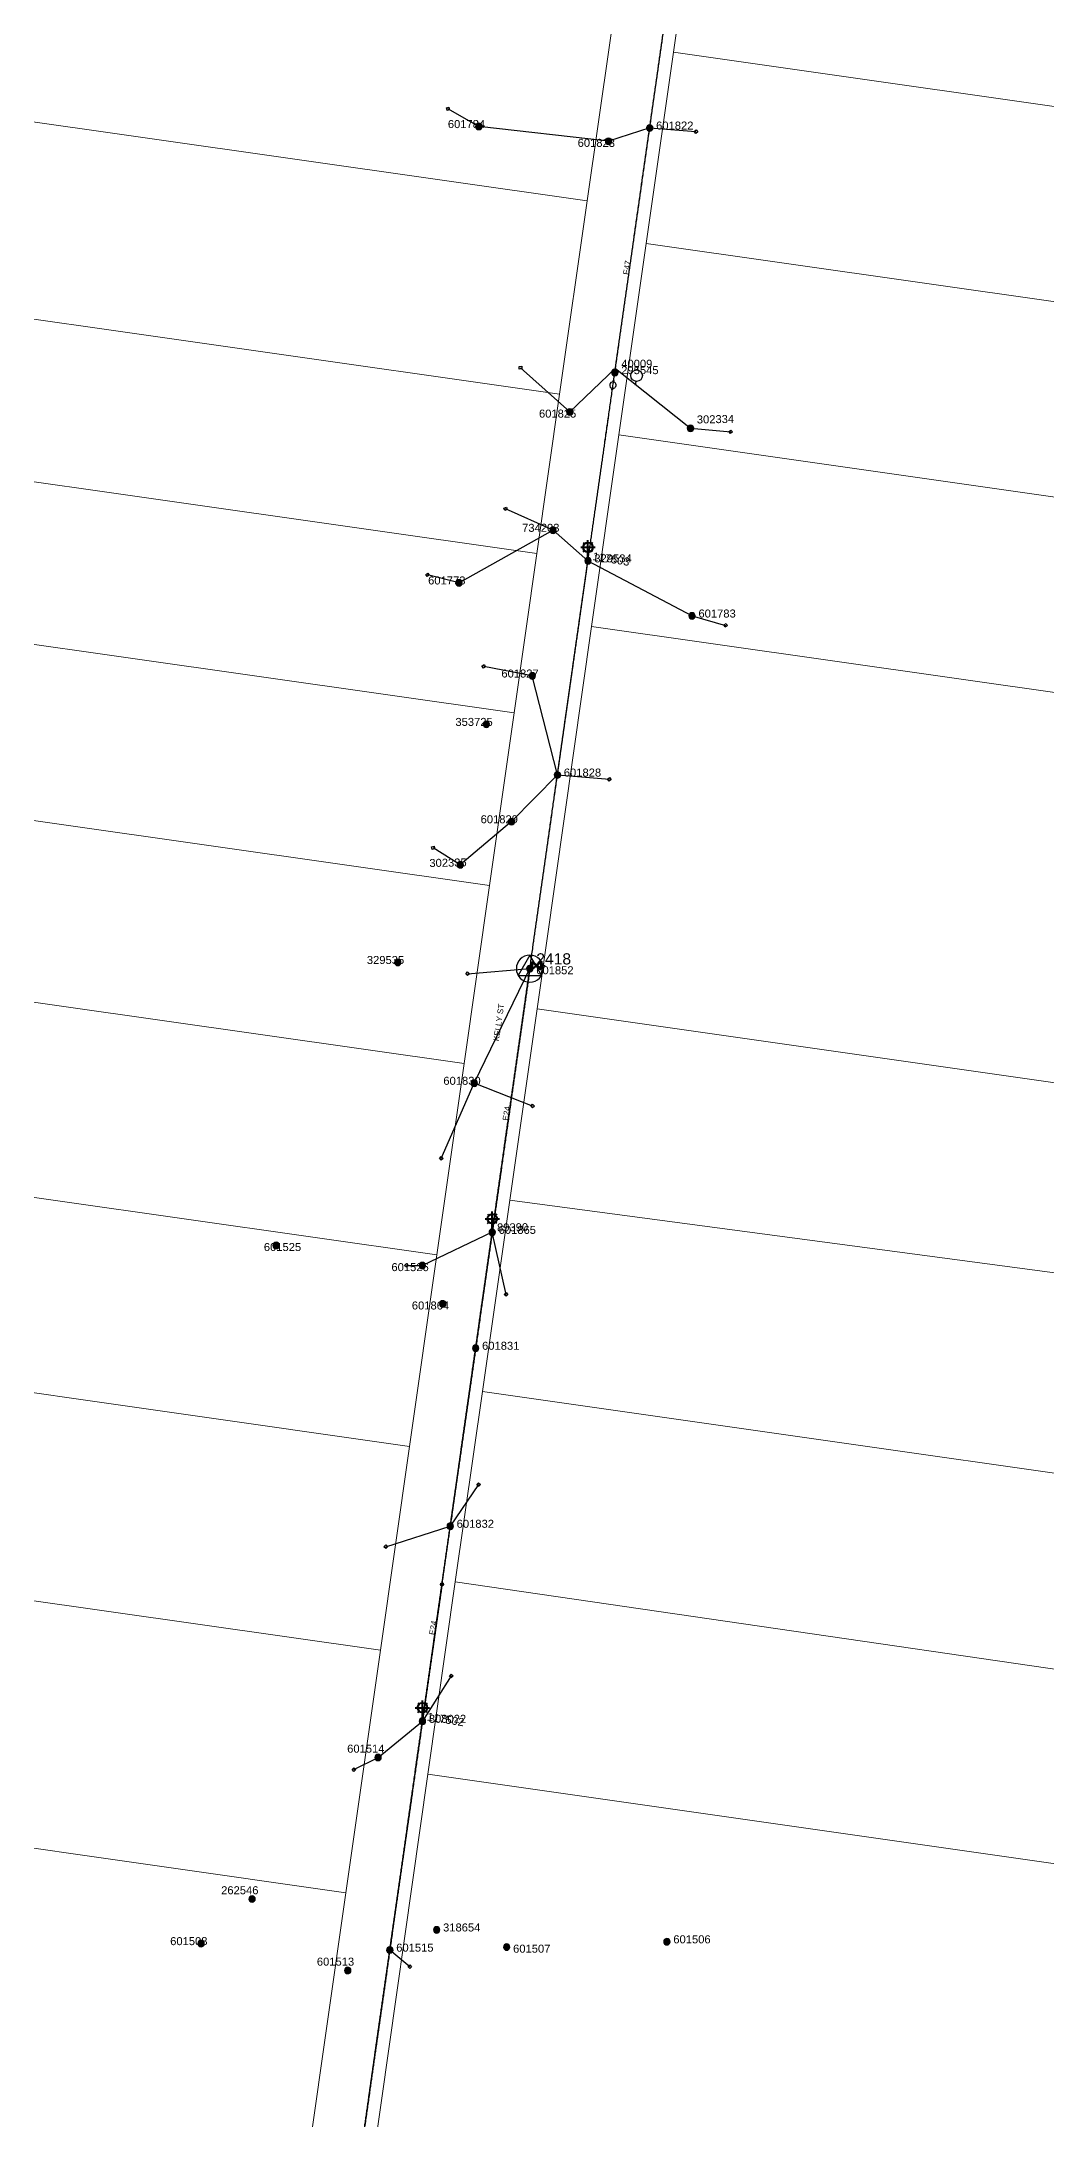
# Model space of a CAD drawing. Header units: metres. Extents: x 368 to 298975, y 411 to 6243625.
# Drawn here: x 295905 to 296219, y 6241625 to 6242274 of the extents above; entities that cross this region are included whole.
import ezdxf
from ezdxf.enums import TextEntityAlignment as Align

# ---------------------------------------------------------------- set-up
doc = ezdxf.new("R2010")
doc.units = ezdxf.units.M
doc.linetypes.add('Cable Exist OH', pattern=[1, 1, 0])
doc.layers.get('0').update_dxf_attribs({"color": 6})
doc.layers.add('Cadastre Land Parcels_SP_EXT', color=250, linetype='Continuous', lineweight=5)
doc.layers.add('Cadastre Roads_SP_EXT', color=250, linetype='Continuous', lineweight=5)
for name, color, linetype in [('Equip_LV_EXT', 7, 'Continuous'), ('Equip_SP_HV_EXT', 7, 'Continuous'), ('Equip_SP_LV_EXT', 7, 'Continuous'), ('Equip_SP_SL_EXT', 7, 'Continuous'), ('Mains_HV_EXT', 7, 'Continuous'), ('Mains_LV_EXT', 7, 'Continuous'), ('Mains_SL_EXT', 7, 'Continuous'), ('Services_SP_EXT', 7, 'Continuous'), ('Sub_SP_TR_HV_LV_EXT', 7, 'Continuous'), ('SupportsOH_SP_TR_HV_LV_SL_EXT', 7, 'Continuous')]:
    doc.layers.add(name, color=color, linetype=linetype)
doc.styles.add('iecARIAL', font='arial.ttf', dxfattribs={"height": 2})
doc.styles.add('POLE_LABEL', font='arial.ttf')
doc.styles.get("Standard").update_dxf_attribs({"font": 'arial.ttf'})

# ---------------------------------------------------------------- blocks, each defined once
blk = doc.blocks.new('SUB_POLE_EXT')
blk.add_wipeout([(0, 4.22), (0.42, 4.2), (0.83, 4.14), (1.21, 4.05), (1.62, 3.9), (1.99, 3.72), (2.35, 3.51), (2.68, 3.26), (2.99, 2.99), (3.28, 2.66), (3.52, 2.34), (3.76, 1.92), (3.9, 1.62), (4.04, 1.23), (4.18, 0.63), (4.22, 0), (4.18, -0.61), (4.06, -1.15), (3.9, -1.62), (3.58, -2.24), (3.22, -2.73), (2.97, -3.01), (2.68, -3.26), (2.36, -3.5), (2, -3.72), (1.64, -3.89), (1.25, -4.03), (0.82, -4.14), (0.42, -4.2), (0, -4.22), (-0.41, -4.2), (-0.8, -4.15), (-1.21, -4.05), (-1.62, -3.9), (-1.99, -3.73), (-2.35, -3.51), (-2.68, -3.26), (-2.96, -3.02), (-3.23, -2.72), (-3.51, -2.35), (-3.71, -2.01), (-3.91, -1.6), (-4.05, -1.21), (-4.16, -0.76), (-4.22, -0.14), (-4.21, 0.39), (-4.14, 0.83), (-4.03, 1.27), (-3.9, 1.63), (-3.71, 2.02), (-3.5, 2.37), (-3.28, 2.67), (-2.99, 2.99), (-2.68, 3.27), (-2.33, 3.52), (-1.98, 3.73), (-1.63, 3.9), (-1.2, 4.05), (-0.78, 4.15), (-0.4, 4.21)])
blk.add_line((2.16, 0.48), (2.16, 0.48, 0))
blk.add_lwpolyline([(-4.22, 0, 1), (4.22, 0, 1)], format="xyb", close=True)
blk.add_lwpolyline([(2.14, 0.52), (0, 4.22), (-3.66, -2.11), (3.66, -2.11)], close=True)
for tag, height, flags, p in [('STREET_CODE', 0.2, 9, (1.5, 0)), ('ASSET_NUM', 3.5, 8, (2, 2)), ('CONSTRUCTED_VOLTAGE', 0.2, 9, (1.5, -0.2)), ('OPERATING_VOLTAGE', 0.2, 9, (1.5, -0.6)), ('OPERATED_BY', 0.2, 9, (1.5, -0.8)), ('ORIENTATION', 0.2, 9, (1.5, -1.2)), ('OWNED_BY', 0.2, 9, (1.5, -1.4)), ('SECONDARY_VOLTAGE', 0.2, 9, (1.5, -1.6)), ('STATE', 0.2, 9, (1.5, -1.8)), ('SUBSTATION_TYPE', 0.2, 9, (1.5, -2)), ('STREETNAME', 0.2, 9, (1.5, -2.8)), ('SUBURB', 0.2, 9, (1.5, -3)), ('Z', 0.2, 1, (1.5, -3.4)), ('NO_PHASES', 0.2, 9, (1.5, -0.4)), ('MAINTAINED_BY', 0.2, 9, (1.5, -1)), ('USAGE', 0.2, 9, (1.5, -2.2)), ('LEGEND', 0.2, 9, (1.5, -2.4)), ('LOCATION', 0.2, 9, (1.5, -2.6)), ('NOTES', 0.2, 9, (1.5, -3.2))]:
    blk.add_attdef(tag, text='', height=height, dxfattribs=dict(flags=flags)).set_placement(p, align=Align.MIDDLE_LEFT)
blk = doc.blocks.new('LV_OH_LINKS_OPEN_EXT')
for p, q in [((-0.17, 4.97), (-0.17, 5.46)), ((-0.17, 3), (-0.17, 2.5)), ((0.17, 4.97), (0.17, 5.46)), ((0.17, 3), (0.17, 2.5))]:
    blk.add_line(p, q)
blk.add_lwpolyline([(0, 2.99, 1), (0, 4.98, 1)], format="xyb", close=True)
at = {"flags": 9}
for tag, p in [('ACTUAL_STATUS', (0, 0)), ('CONSTRUCTED_VOLTAGE', (0, -0.2)), ('OPERATING_VOLTAGE', (0, -0.6)), ('ORIENTATION', (0, -0.8)), ('OWNED_BY', (0, -1)), ('STATE', (0, -1.2)), ('SWITCH_TYPE', (0, -1.4)), ('NO_PHASES', (0, -0.4)), ('USAGE', (0, -1.6)), ('LEGEND', (0, -1.8)), ('NOTES', (0, -2))]:
    blk.add_attdef(tag, text='', height=0.2, dxfattribs=at).set_placement(p, align=Align.MIDDLE_LEFT)
at = {"flags": 1}
blk.add_attdef('Z', (0, 0), '', height=0.2, dxfattribs=at)
blk = doc.blocks.new('LV_OH_LINKS_DISTFUSE_EXT')
for p, q in [((0, 0), (0.96, 0)), ((3.84, 0), (4.8, 0))]:
    blk.add_line(p, q)
blk.add_lwpolyline([(3.84, -1.2), (3.84, 1.2), (0.96, -1.2), (0.96, 1.2)], close=True)
at = {"flags": 9}
for tag, p in [('ACTUAL_STATUS', (0, 0)), ('CONSTRUCTED_VOLTAGE', (0, -0.2)), ('OPERATING_VOLTAGE', (0, -0.6)), ('ORIENTATION', (0, -0.8)), ('OWNED_BY', (0, -1)), ('STATE', (0, -1.2)), ('SWITCH_TYPE', (0, -1.4)), ('NO_PHASES', (0, -0.4)), ('USAGE', (0, -1.6)), ('NOTES', (0, -1.8))]:
    blk.add_attdef(tag, text='', height=0.2, dxfattribs=at).set_placement(p, align=Align.MIDDLE_LEFT)
at = {"flags": 1}
blk.add_attdef('Z', (0, 0), '', height=0.2, dxfattribs=at)
blk = doc.blocks.new('SL_LANTERN_EXT')
at = {"lineweight": 40}
for p, q in [((-2.25, 4.22), (2.25, 4.22)), ((-1.46, 5.68), (-1.06, 5.28)), ((-1.46, 2.76), (-1.06, 3.16)), ((0, 1.97), (0, 6.47)), ((0, 0), (0, 2.72)), ((1.46, 5.68), (1.06, 5.28)), ((1.46, 2.76), (1.06, 3.16))]:
    blk.add_line(p, q, dxfattribs=at)
blk.add_circle((0, 4.22), 1.5, dxfattribs=at)
at = {"style": 'iecARIAL', "flags": 8}
blk.add_attdef('ASSET_NUM', (1.5, 1.5), '', height=2.5, dxfattribs=at)
for tag, p, height, flags in [('OPERATING_VOLTAGE', (0.98, -1.65), 0.2, 9), ('ORIENTATION', (0.98, -1.85), 0.2, 9), ('OWNED_BY', (0.98, -2.05), 0.2, 9), ('STATE', (0.98, -2.25), 0.2, 9), ('CONSTRUCTED_VOLTAGE', (0.98, -0.65), 0.2, 9), ('CONTROL_TYPE', (0.98, -0.85), 0.2, 9), ('LANTERN_PURPOSE', (0.98, -1.05), 0.2, 9), ('LANTERN_TYPE', (0.98, -1.25), 0.2, 9), ('NO_PHASES', (0.98, -1.45), 0.2, 9), ('USAGE', (0.98, -2.45), 0.2, 9), ('CEXIST', (0.98, -2.65), 0.2, 9), ('CNEW', (0.98, -2.85), 0.2, 9), ('CNUMBER', (0.98, -3.05), 0.2, 9), ('CREMOVE', (0.98, -3.25), 0.2, 9), ('CREPLACE', (0.98, -3.45), 0.2, 9), ('LKINGHEIGHT', (0.98, -3.65), 0.2, 9), ('LBRACKET', (0.98, -3.85), 0.2, 9), ('LBRACKETVOCAB', (0.98, -4.05), 0.2, 9), ('LCATEGORY', (0.98, -4.25), 0.2, 9), ('LCHARGE1', (0.98, -4.45), 0.2, 9), ('LCHARGE1PERCENT', (0.98, -4.65), 0.2, 9), ('LCHARGE2', (0.98, -4.85), 0.2, 9), ('LCHARGE2PERCENT', (0.98, -5.05), 0.2, 9), ('LCHARGE3', (0.98, -5.25), 0.2, 9), ('LCHARGE3PERCENT', (0.98, -5.45), 0.2, 9), ('LEXIST', (0.98, -5.65), 0.2, 9), ('LLAMP', (0.98, -5.85), 0.2, 9), ('LLAMPVOCAB', (0.98, -6.05), 0.2, 9), ('LMAST', (0.98, -6.25), 0.2, 9), ('LMASTVOCAB', (0.98, -6.45), 0.2, 9), ('LNEW', (0.98, -6.65), 0.2, 9), ('LNUMBER', (2.18, -3.25), 2.5, 8), ('STREETNAME', (0.98, -9.25), 0.2, 9), ('SUBURB', (0.98, -9.45), 0.2, 1), ('LANTNUMBER', (0.98, -6.85), 0.2, 9), ('LOUTREACH', (0.98, -7.25), 0.2, 9), ('LOUTREACHVOCAB', (0.98, -7.45), 0.2, 9), ('LRATECODE', (0.98, -7.65), 0.2, 9), ('LREMOVE', (0.98, -7.85), 0.2, 9), ('LREPLACE', (0.98, -8.05), 0.2, 9), ('LTYPE', (0.98, -8.25), 0.2, 9), ('LTYPEVOCAB', (0.98, -8.45), 0.2, 9), ('LEGEND', (0.98, -8.65), 0.2, 9), ('LOCATION', (0.98, -8.85), 0.2, 9), ('NOTES', (0.98, -9.05), 0.2, 9)]:
    blk.add_attdef(tag, p, '', height=height, dxfattribs=dict(flags=flags))
blk = doc.blocks.new('CCP_EXT')
blk.add_wipeout([(0, 0.57), (0.57, 0), (0, -0.57), (-0.57, 0)])
blk.add_lwpolyline([(-0.57, 0), (0, 0.57), (0.57, 0), (0, -0.57), (-0.57, 0)])
at = {"flags": 1}
blk.add_attdef('Z', (0, 0), '', height=0.2, dxfattribs=at)
at = {"flags": 9}
for tag, p in [('CCP_TYPE', (0, 0)), ('CONSTRUCTED_VOLTAGE', (0, -0.2)), ('OPERATING_VOLTAGE', (0, -0.6)), ('ORIENTATION', (0, -0.8)), ('OWNED_BY', (0, -1)), ('STATE', (0, -1.8)), ('NO_PHASES', (0, -0.4)), ('USAGE', (0, -1.2)), ('LEGEND', (0, -1.4)), ('LIFE_SUPPORT', (0, -1.6)), ('NOTES', (0, -2))]:
    blk.add_attdef(tag, text='', height=0.2, dxfattribs=at).set_placement(p, align=Align.MIDDLE_LEFT)
blk = doc.blocks.new('POLE_EXT')
blk.add_hatch(color=256).paths.add_polyline_path([(-1, 0, 1), (1, 0, 1)])
blk.add_lwpolyline([(-1, 0, 1), (1, 0, 1)], format="xyb", close=True)
for tag, height, flags, p in [('pNumber', 2.5, 8, (-17.84, 2.07)), ('OWNED_BY', 0.2, 9, (1.35, -0.4)), ('SPECIAL_USE', 0.2, 9, (1.35, -0.8)), ('STATE', 0.2, 9, (1.35, -1)), ('cLV', 0.2, 9, (1.35, -1.4)), ('hDepth', 0.2, 9, (1.35, -1.6)), ('hDia', 0.2, 9, (1.35, -1.8)), ('cHV', 0.2, 9, (1.35, -2)), ('cLinedev', 0.2, 9, (1.35, -3.4)), ('pExisting', 0.2, 9, (1.35, -3.8)), ('pFooting', 0.2, 9, (1.35, -4.4)), ('pNew', 0.2, 9, (1.35, -4.6)), ('pRelocate', 0.2, 9, (1.35, -5)), ('pRemove', 0.2, 9, (1.35, -5.2)), ('pReplace', 0.2, 9, (1.35, -5.4)), ('pStay', 0.2, 9, (1.35, -5.6)), ('pType', 0.2, 9, (1.35, -5.8)), ('cspan', 0.2, 9, (1.35, -6)), ('STREETNAME', 0.2, 9, (1.35, -6.2)), ('SUBURB', 0.2, 9, (1.35, -6.4)), ('PARENT', 0.2, 9, (1.35, -0.6)), ('USAGE', 0.2, 9, (1.35, -1.2)), ('LBRACKET', 0.2, 9, (1.35, -2.2)), ('LExisting', 0.2, 9, (1.35, -2.4)), ('LANTNUMBER', 0.2, 9, (1.35, -2.6)), ('LOther', 0.2, 9, (1.35, -2.8)), ('LRemove', 0.2, 9, (1.35, -3)), ('LEGEND', 0.2, 9, (1.35, -3.2)), ('LOCATION', 0.2, 9, (1.35, -3.6)), ('PFNUMBER', 0.2, 9, (1.35, -4)), ('NEWPFNUMBER', 0.2, 9, (1.35, -4.2)), ('OPERATED_BY', 0.2, 9, (1.36, -7.01)), ('NOTES', 0.2, 9, (1.35, -6.6)), ('MAINTAINED_BY', 0.2, 9, (1.36, -6.81))]:
    blk.add_attdef(tag, text='', height=height, dxfattribs=dict(flags=flags)).set_placement(p, align=Align.MIDDLE_LEFT)
at = {"style": 'POLE_LABEL'}
for tag, height, flags, p in [('STRUCTURE_PLANT_NUMBER', 0.2, 9, (1.35, 0.03)), ('ASSET_NUM', 2.5, 8, (2, 2)), ('STREET_CODE', 0.2, 9, (1.35, -0.2))]:
    blk.add_attdef(tag, text='', height=height, dxfattribs=dict(at, flags=flags)).set_placement(p, align=Align.MIDDLE_LEFT)
at = {"flags": 1}
blk.add_attdef('Z', (1.35, -7.33), '', height=0.2, dxfattribs=at)
blk = doc.blocks.new('HV_ABS_OPEN_EXT')
for p, q in [((-3, 6.87), (-1.8, 6.87)), ((1.8, 6.87), (3, 6.87))]:
    blk.add_line(p, q)
blk.add_circle((0, 6.87), 1.8)
for tag, height, flags, p in [('STREET_CODE', 0.2, 9, (1.5, 0)), ('ASSET_NUM', 2.5, 8, (2, 2)), ('ACTUAL_STATUS', 0.2, 9, (1.5, -0.2)), ('CONSTRUCTED_VOLTAGE', 0.2, 9, (1.5, -0.4)), ('OPERATING_VOLTAGE', 0.2, 9, (1.5, -0.8)), ('ORIENTATION', 0.2, 9, (1.5, -1)), ('OWNED_BY', 0.2, 9, (1.5, -1.2)), ('STATE', 0.2, 9, (1.5, -1.4)), ('SWITCH_TYPE', 0.2, 9, (1.5, -1.6)), ('STREETNAME', 0.2, 9, (1.5, -2.4)), ('SUBURB', 0.2, 9, (1.5, -2.6)), ('OPERATED_BY', 0.2, 9, (1.5, -3.2)), ('Z', 0.2, 1, (1.5, -3.6)), ('NO_PHASES', 0.2, 9, (1.5, -0.6)), ('USAGE', 0.2, 9, (1.5, -1.8)), ('LEGEND', 0.2, 9, (1.5, -2)), ('LOCATION', 0.2, 9, (1.5, -2.2)), ('NOTES', 0.2, 9, (1.5, -2.8)), ('MAINTAINED_BY', 0.2, 9, (1.5, -3)), ('LABEL_ALIGNMENT', 0.2, 9, (1.5, -3.4))]:
    blk.add_attdef(tag, text='', height=height, dxfattribs=dict(flags=flags)).set_placement(p, align=Align.MIDDLE_LEFT)
blk = doc.blocks.new('CONNECTOR_NODE_EXT')
h = blk.add_hatch(color=256)
edge = h.paths.add_edge_path()
edge.add_arc((0, 0), 0.5, 0, 360)
blk.add_circle((0, 0), 0.5)
at = {"flags": 1}
blk.add_attdef('Z', (0, 0), '', height=0.2, dxfattribs=at)
at = {"flags": 9}
for tag, p in [('CONNECTOR_TYPE', (0, 0)), ('CONSTRUCTED_VOLTAGE', (0, -0.2)), ('OPERATING_VOLTAGE', (0, -0.6)), ('ORIENTATION', (0, -0.8)), ('SUBTYPE', (0, -1)), ('NO_PHASES', (0, -0.4)), ('USAGE', (0, -1.2)), ('NOTES', (0, -1.4))]:
    blk.add_attdef(tag, text='', height=0.2, dxfattribs=at).set_placement(p, align=Align.MIDDLE_LEFT)

msp = doc.modelspace()

# ---------------------------------------------------------------- linework, layer by layer
at = {"layer": 'Cadastre Land Parcels_SP_EXT', "linetype": 'Continuous'}
for points in [[(296085.84, 6242298.42), (295939.84, 6242319.25), (295793.97, 6242340.04), (295744.42, 6242347.09), (295682.07, 6242355.96), (295599.03, 6242367.76), (295612.85, 6242228.59), (295697.71, 6242216.53), (295737.95, 6242210.81), (295746.58, 6242271.19), (295753.06, 6242270.26), (296075.27, 6242224.35), (296085.84, 6242298.42)], [(296442.61, 6242283.21), (296110.76, 6242330.47), (296102.24, 6242270.73), (296434.08, 6242223.43), (296442.61, 6242283.21)], [(296075.27, 6242224.35), (295753.06, 6242270.26), (295746.58, 6242271.19), (295737.95, 6242210.81), (295760.1, 6242207.65), (296066.63, 6242163.95), (296075.27, 6242224.35)], [(296434.08, 6242223.43), (296102.24, 6242270.73), (296093.72, 6242210.95), (296395.39, 6242167.95), (296425.65, 6242163.64), (296434.08, 6242223.43)], [(296066.63, 6242163.95), (295760.1, 6242207.65), (295737.95, 6242210.81), (295697.71, 6242216.53), (295612.85, 6242228.59), (295617.96, 6242177.07), (295703.51, 6242164.88), (295765.91, 6242155.99), (296059.55, 6242114.15), (296066.63, 6242163.95)], [(296425.18, 6242160.51), (296425.65, 6242163.64), (296395.39, 6242167.95), (296093.72, 6242210.95), (296085.2, 6242151.18), (296386.85, 6242108.14), (296417.03, 6242103.83), (296425.18, 6242160.51)], [(296059.55, 6242114.15), (295765.91, 6242155.99), (295703.51, 6242164.88), (295617.96, 6242177.07), (295623.07, 6242125.58), (295709.32, 6242113.29), (295771.74, 6242104.39), (296052.49, 6242064.37), (296059.55, 6242114.15)], [(296417.03, 6242103.83), (296386.85, 6242108.14), (296085.2, 6242151.18), (296076.65, 6242091.38), (296378.41, 6242048.35), (296408.6, 6242044.05), (296417.03, 6242103.83)], [(296052.49, 6242064.37), (295771.74, 6242104.39), (295709.32, 6242113.29), (295623.07, 6242125.58), (295627.53, 6242071.41), (295627.71, 6242069.91), (295715.58, 6242057.39), (295778.02, 6242048.49), (296044.8, 6242010.46), (296052.49, 6242064.37)], [(296044.8, 6242010.46), (295778.02, 6242048.49), (295715.58, 6242057.39), (295627.71, 6242069.91), (295634.35, 6242012.17), (295722.05, 6241999.67), (295784.51, 6241990.77), (296036.86, 6241954.8), (296044.8, 6242010.46)], [(296036.86, 6241954.8), (295784.51, 6241990.77), (295722.05, 6241999.67), (295634.35, 6242012.17), (295631.7, 6241951.52), (295729, 6241937.67), (295791.47, 6241928.77), (296028.32, 6241895.03), (296036.86, 6241954.8)], [(296391.58, 6241924.44), (296361.41, 6241928.75), (296059.63, 6241971.87), (296051.11, 6241912.09), (296353.28, 6241871.82), (296383.49, 6241867.79), (296391.58, 6241924.44)], [(296028.32, 6241895.03), (295791.47, 6241928.77), (295729, 6241937.67), (295631.7, 6241951.52), (295630.16, 6241916.03), (295661.65, 6241886.31), (295735.95, 6241875.71), (295798.44, 6241866.8), (296019.78, 6241835.23), (296028.32, 6241895.03)], [(296379.8, 6241842), (296383.49, 6241867.79), (296353.28, 6241871.82), (296051.11, 6241912.09), (296042.58, 6241852.35), (296344.38, 6241809.27), (296374.52, 6241804.97), (296379.8, 6241842)], [(296019.78, 6241835.23), (295798.44, 6241866.8), (295735.95, 6241875.71), (295661.65, 6241886.31), (295664.27, 6241882.54), (295666.23, 6241874.48), (295669.03, 6241859.23), (295669.98, 6241851.54), (295672.74, 6241843.29), (295673.1, 6241835.1), (295673.04, 6241828), (295674.64, 6241819.45), (295745.54, 6241809.35), (295807.94, 6241800.45), (295897.32, 6241787.72), (296010.68, 6241771.56), (296019.78, 6241835.23)], [(296368.58, 6241763.37), (296374.52, 6241804.97), (296344.38, 6241809.27), (296042.58, 6241852.35), (296034.07, 6241792.92), (296325.66, 6241750.46), (296358.17, 6241745.73), (296365.9, 6241744.6), (296368.58, 6241763.37)], [(296010.68, 6241771.56), (295897.32, 6241787.72), (295807.94, 6241800.45), (295745.54, 6241809.35), (295674.64, 6241819.45), (295677.59, 6241805.13), (295685.78, 6241779.98), (295695.99, 6241754.07), (295704.82, 6241737.91), (295756.92, 6241730.48), (295819.36, 6241721.57), (295999.92, 6241695.8), (296010.68, 6241771.56)], [(296358.5, 6241692.64), (296365.9, 6241744.6), (296358.17, 6241745.73), (296325.66, 6241750.46), (296034.07, 6241792.92), (296025.53, 6241732.82), (296292.25, 6241694.75), (296324.98, 6241690.08), (296357.49, 6241685.44), (296358.5, 6241692.64)], [(295999.92, 6241695.8), (295819.36, 6241721.57), (295756.92, 6241730.48), (295704.82, 6241737.91), (295710.52, 6241730.43), (295722.58, 6241722.56), (295735.62, 6241689.9), (295748.83, 6241653.75), (295752.85, 6241626.92), (295751.57, 6241590.38), (295745.83, 6241576.86), (295745.03, 6241569.61), (295776.35, 6241565.14), (295838.79, 6241556.22), (295977.16, 6241536.46), (295999.92, 6241695.8)], [(296355.7, 6241672.7), (296357.49, 6241685.44), (296324.98, 6241690.08), (296292.25, 6241694.75), (296025.53, 6241732.82), (296008.49, 6241613.31), (296174.46, 6241589.62), (296225.4, 6241582.34), (296258.1, 6241577.67), (296258.16, 6241577.66), (296340.46, 6241565.91), (296355.7, 6241672.7)]]:
    msp.add_lwpolyline(points, close=True, dxfattribs=at)
at = {"layer": 'Mains_LV_EXT', "linetype": 'Cable Exist OH'}
for points in [[(296083.92, 6242170.68), (296094.81, 6242247.07)], [(296075.52, 6242111.87), (296083.92, 6242170.68)], [(296065.98, 6242044.97), (296075.52, 6242111.87)], [(296045.62, 6241902.11), (296040.45, 6241865.91)], [(296029.93, 6241792.1), (296032.51, 6241810.3)], [(296023.82, 6241749.37), (296013.63, 6241677.89)], [(296013.63, 6241677.89), (296001.97, 6241596.04)]]:
    msp.add_lwpolyline(points, dxfattribs=at)
at = {"layer": 'Services_SP_EXT'}
for points in [[(296084.11, 6242171.97), (296107.55, 6242153.26)], [(296064.61, 6242121.43), (296035.25, 6242104.98)], [(296075.52, 6242111.87), (296064.61, 6242121.43)], [(296075.52, 6242111.87), (296108.03, 6242094.65)], [(296065.98, 6242044.97), (296051.64, 6242030.38), (296035.63, 6242016.92)], [(296045.62, 6241902.11), (296023.79, 6241891.72)]]:
    msp.add_lwpolyline(points, dxfattribs=at)

# ---------------------------------------------------------------- block references
at = {"layer": 'Equip_LV_EXT'}
msp.add_blockref('CONNECTOR_NODE_EXT', (296029.93, 6241792.1), dxfattribs=at)
at = {"layer": 'Equip_SP_HV_EXT'}
ref = msp.add_blockref('HV_ABS_OPEN_EXT', (296083.92, 6242170.68), dxfattribs=dict(at, rotation=261.8221723834416))
ref.add_attrib('ASSET_NUM', '40009', dxfattribs={"layer": '0', "height": 2.5}).set_placement((296085.92, 6242171.43), align=Align.BOTTOM_LEFT)
at = {"layer": 'Equip_SP_LV_EXT', "rotation": 170.9772891768951}
msp.add_blockref('LV_OH_LINKS_OPEN_EXT', (296083.92, 6242170.68), dxfattribs=at)
at = {"layer": 'Equip_SP_SL_EXT'}
ref = msp.add_blockref('SL_LANTERN_EXT', (296075.52, 6242111.87), dxfattribs=at)
ref.add_attrib('ASSET_NUM', '117503', dxfattribs={"layer": '0', "height": 2.5, "rotation": 350.76367, "style": 'iecARIAL'}).set_placement((296077.02, 6242113.37), align=Align.MIDDLE_LEFT)
ref = msp.add_blockref('SL_LANTERN_EXT', (296045.62, 6241902.11), dxfattribs=at)
ref.add_attrib('ASSET_NUM', '89390', dxfattribs={"layer": '0', "height": 2.5, "rotation": 0.63849, "style": 'iecARIAL'}).set_placement((296047.12, 6241903.61), align=Align.MIDDLE_LEFT)
ref = msp.add_blockref('SL_LANTERN_EXT', (296023.82, 6241749.37), dxfattribs=at)
ref.add_attrib('ASSET_NUM', '117502', dxfattribs={"layer": '0', "height": 2.5, "rotation": 350.76347, "style": 'iecARIAL'}).set_placement((296025.32, 6241750.87), align=Align.MIDDLE_LEFT)
at = {"layer": 'Sub_SP_TR_HV_LV_EXT'}
ref = msp.add_blockref('SUB_POLE_EXT', (296057.37, 6241984.46), dxfattribs=at)
ref.add_attrib('ASSET_NUM', '2418', dxfattribs={"layer": '0', "height": 3.5}).set_placement((296059.37, 6241984.72), align=Align.BOTTOM_LEFT)
at = {"layer": 'SupportsOH_SP_TR_HV_LV_SL_EXT'}
ref = msp.add_blockref('POLE_EXT', (296081.95, 6242242.92), dxfattribs=at)
ref.add_attrib('ASSET_NUM', '601823', dxfattribs={"layer": '0', "height": 2.5, "rotation": 359.96863, "style": 'POLE_LABEL'}).set_placement((296083.95, 6242243.67), align=Align.TOP_RIGHT)
ref = msp.add_blockref('POLE_EXT', (296083.92, 6242170.68), dxfattribs=at)
ref.add_attrib('ASSET_NUM', '295545', dxfattribs={"layer": '0', "height": 2.5, "rotation": 359.98899, "style": 'POLE_LABEL'}).set_placement((296085.92, 6242171.43), align=Align.MIDDLE_LEFT)
ref = msp.add_blockref('POLE_EXT', (296069.86, 6242158.36), dxfattribs=at)
ref.add_attrib('ASSET_NUM', '601825', dxfattribs={"layer": '0', "height": 2.5, "rotation": 0.04738, "style": 'POLE_LABEL'}).set_placement((296071.87, 6242159.11), align=Align.TOP_RIGHT)
ref = msp.add_blockref('POLE_EXT', (296064.61, 6242121.43), dxfattribs=at)
ref.add_attrib('ASSET_NUM', '734203', dxfattribs={"layer": '0', "height": 2.5, "rotation": 0.06116, "style": 'POLE_LABEL'}).set_placement((296066.61, 6242122.18), align=Align.MIDDLE_RIGHT)
ref = msp.add_blockref('POLE_EXT', (296075.52, 6242111.87), dxfattribs=at)
ref.add_attrib('ASSET_NUM', '329534', dxfattribs={"layer": '0', "height": 2.5, "style": 'POLE_LABEL'}).set_placement((296077.52, 6242112.62), align=Align.MIDDLE_LEFT)
ref = msp.add_blockref('POLE_EXT', (296058.13, 6242075.91), dxfattribs=at)
ref.add_attrib('ASSET_NUM', '601827', dxfattribs={"layer": '0', "height": 2.5, "rotation": 0.04588, "style": 'POLE_LABEL'}).set_placement((296060.13, 6242076.66), align=Align.MIDDLE_RIGHT)
ref = msp.add_blockref('POLE_EXT', (296043.77, 6242060.79), dxfattribs=at)
ref.add_attrib('ASSET_NUM', '353725', dxfattribs={"layer": '0', "height": 2.5, "style": 'POLE_LABEL'}).set_placement((296045.77, 6242061.54), align=Align.MIDDLE_RIGHT)
ref = msp.add_blockref('POLE_EXT', (296051.64, 6242030.38), dxfattribs=at)
ref.add_attrib('ASSET_NUM', '601829', dxfattribs={"layer": '0', "height": 2.5, "style": 'POLE_LABEL'}).set_placement((296053.64, 6242031.13), align=Align.MIDDLE_RIGHT)
ref = msp.add_blockref('POLE_EXT', (296016.11, 6241986.42), dxfattribs=at)
ref.add_attrib('ASSET_NUM', '329535', dxfattribs={"layer": '0', "height": 2.5, "style": 'POLE_LABEL'}).set_placement((296018.11, 6241987.17), align=Align.MIDDLE_RIGHT)
ref = msp.add_blockref('POLE_EXT', (296040, 6241948.68), dxfattribs=at)
ref.add_attrib('ASSET_NUM', '601830', dxfattribs={"layer": '0', "height": 2.5, "style": 'POLE_LABEL'}).set_placement((296042, 6241949.43), align=Align.MIDDLE_RIGHT)
ref = msp.add_blockref('POLE_EXT', (296045.62, 6241902.11), dxfattribs=at)
ref.add_attrib('ASSET_NUM', '601865', dxfattribs={"layer": '0', "height": 2.5, "style": 'POLE_LABEL'}).set_placement((296047.62, 6241902.86), align=Align.MIDDLE_LEFT)
ref = msp.add_blockref('POLE_EXT', (295978.11, 6241898), dxfattribs=at)
ref.add_attrib('ASSET_NUM', '601525', dxfattribs={"layer": '0', "height": 2.5, "style": 'POLE_LABEL'}).set_placement((295980.11, 6241898.75), align=Align.TOP_CENTER)
ref = msp.add_blockref('POLE_EXT', (296030.16, 6241879.74), dxfattribs=at)
ref.add_attrib('ASSET_NUM', '601864', dxfattribs={"layer": '0', "height": 2.5, "style": 'POLE_LABEL'}).set_placement((296032.16, 6241880.49), align=Align.TOP_RIGHT)
ref = msp.add_blockref('POLE_EXT', (296040.45, 6241865.91), dxfattribs=at)
ref.add_attrib('ASSET_NUM', '601831', dxfattribs={"layer": '0', "height": 2.5, "style": 'POLE_LABEL'}).set_placement((296042.45, 6241866.66), align=Align.MIDDLE_LEFT)
ref = msp.add_blockref('POLE_EXT', (296032.51, 6241810.3), dxfattribs=at)
ref.add_attrib('ASSET_NUM', '601832', dxfattribs={"layer": '0', "height": 2.5, "style": 'POLE_LABEL'}).set_placement((296034.51, 6241811.05), align=Align.MIDDLE_LEFT)
ref = msp.add_blockref('POLE_EXT', (296023.82, 6241749.37), dxfattribs=at)
ref.add_attrib('ASSET_NUM', '808022', dxfattribs={"layer": '0', "height": 2.5, "rotation": 0.049, "style": 'POLE_LABEL'}).set_placement((296025.82, 6241750.12), align=Align.MIDDLE_LEFT)
ref = msp.add_blockref('POLE_EXT', (295970.6, 6241693.82), dxfattribs=at)
ref.add_attrib('ASSET_NUM', '262546', dxfattribs={"layer": '0', "height": 2.5, "style": 'POLE_LABEL'}).set_placement((295972.6, 6241694.57), align=Align.BOTTOM_RIGHT)
ref = msp.add_blockref('POLE_EXT', (295954.68, 6241679.92), dxfattribs=at)
ref.add_attrib('ASSET_NUM', '601508', dxfattribs={"layer": '0', "height": 2.5, "style": 'POLE_LABEL'}).set_placement((295956.68, 6241680.67), align=Align.MIDDLE_RIGHT)
ref = msp.add_blockref('POLE_EXT', (296028.26, 6241684.19), dxfattribs=at)
ref.add_attrib('ASSET_NUM', '318654', dxfattribs={"layer": '0', "height": 2.5, "style": 'POLE_LABEL'}).set_placement((296030.26, 6241684.94), align=Align.MIDDLE_LEFT)
ref = msp.add_blockref('POLE_EXT', (296100.18, 6241680.49), dxfattribs=at)
ref.add_attrib('ASSET_NUM', '601506', dxfattribs={"layer": '0', "height": 2.5, "style": 'POLE_LABEL'}).set_placement((296102.18, 6241681.24), align=Align.MIDDLE_LEFT)
ref = msp.add_blockref('POLE_EXT', (296000.49, 6241671.52), dxfattribs=at)
ref.add_attrib('ASSET_NUM', '601513', dxfattribs={"layer": '0', "height": 2.5, "style": 'POLE_LABEL'}).set_placement((296002.49, 6241672.27), align=Align.BOTTOM_RIGHT)
ref = msp.add_blockref('POLE_EXT', (296013.63, 6241677.89), dxfattribs=at)
ref.add_attrib('ASSET_NUM', '601515', dxfattribs={"layer": '0', "height": 2.5, "style": 'POLE_LABEL'}).set_placement((296015.63, 6241678.64), align=Align.MIDDLE_LEFT)
ref = msp.add_blockref('POLE_EXT', (296050.14, 6241678.82), dxfattribs=at)
ref.add_attrib('ASSET_NUM', '601507', dxfattribs={"layer": '0', "height": 2.5, "style": 'POLE_LABEL'}).set_placement((296052.14, 6241679.57), align=Align.TOP_LEFT)

# ---------------------------------------------------------------- texts
at = {"layer": 'Cadastre Roads_SP_EXT'}
msp.add_text('KELLY ST', height=1.8, rotation=81.87304, dxfattribs=at).set_placement((296047.71, 6241961.72))
at = {"layer": 'Mains_LV_EXT'}
for s, rotation, p in [('E47', 81.88722, (296088.26, 6242201.11)), ('E24', 80.80001, (296050.58, 6241936.88)), ('E24', 80.80421, (296027.65, 6241776.19))]:
    msp.add_text(s, height=1.8, rotation=rotation, dxfattribs=at).set_placement(p)

# ---------------------------------------------------------------- next in the draw order: linework, layer by layer
at = {"layer": 'Cadastre Land Parcels_SP_EXT', "linetype": 'Continuous'}
msp.add_lwpolyline([(296378.41, 6242048.35), (296076.65, 6242091.38), (296059.63, 6241971.87), (296361.41, 6241928.75), (296391.58, 6241924.44), (296401.1, 6241991.3), (296402.52, 6242001.22), (296403.93, 6242011.18), (296408.6, 6242044.05), (296378.41, 6242048.35)], close=True, dxfattribs=at)
at = {"layer": 'Mains_LV_EXT', "linetype": 'Cable Exist OH'}
msp.add_lwpolyline([(296057.37, 6241984.46), (296065.98, 6242044.97)], dxfattribs=at)

# ---------------------------------------------------------------- next in the draw order: block references
at = {"layer": 'Equip_LV_EXT'}
for p in [(296056.96, 6241985.38), (296057.37, 6241985.46)]:
    msp.add_blockref('LV_OH_LINKS_DISTFUSE_EXT', p, dxfattribs=at)
at = {"layer": 'Services_SP_EXT'}
for p, rotation in [((296031.78, 6242253.07), 330.1834272204534), ((296109.26, 6242245.96), 175.5784074630351), ((296054.45, 6242172.2), 318.0956479668054), ((296120.13, 6242152.16), 175.0065272629172), ((296049.79, 6242128.12), 335.6878742428499), ((296025.4, 6242107.5), 345.6450995976433), ((296042.96, 6242078.87), 348.96015573092), ((296027.17, 6242022.2), 328.0311838201712), ((296049.94, 6241882.71), 90.0000000000002)]:
    msp.add_blockref('CCP_EXT', p, dxfattribs=dict(at, rotation=rotation))
for p in [(296037.91, 6241982.86), (296029.69, 6241925.18), (296018.79, 6241891.76), (296041.35, 6241823.3), (296012.37, 6241803.87), (296032.82, 6241763.51), (296002.44, 6241734.24), (296019.88, 6241672.69)]:
    msp.add_blockref('CCP_EXT', p, dxfattribs=at)
at = {"layer": 'SupportsOH_SP_TR_HV_LV_SL_EXT'}
ref = msp.add_blockref('POLE_EXT', (296057.37, 6241984.46), dxfattribs=at)
ref.add_attrib('ASSET_NUM', '601852', dxfattribs={"layer": '0', "height": 2.5, "style": 'POLE_LABEL'}).set_placement((296059.37, 6241985.21), align=Align.TOP_LEFT)

# ---------------------------------------------------------------- next in the draw order: linework, layer by layer
at = {"layer": 'Mains_HV_EXT', "linetype": 'Cable Exist OH'}
msp.add_lwpolyline([(296083.91, 6242170.68), (296112.77, 6242373.11)], dxfattribs=at)
at = {"layer": 'Mains_LV_EXT', "linetype": 'Cable Exist OH'}
for points in [[(296094.81, 6242247.07), (296106.79, 6242331.13)], [(296040.45, 6241865.91), (296032.51, 6241810.3)], [(296029.93, 6241792.1), (296023.82, 6241749.37)]]:
    msp.add_lwpolyline(points, dxfattribs=at)
at = {"layer": 'Mains_SL_EXT', "linetype": 'Cable Exist OH'}
for points in [[(296075.52, 6242111.87), (296083.92, 6242170.73), (296094.81, 6242247.07), (296106.79, 6242331.13)], [(296023.82, 6241749.37), (296032.51, 6241810.3), (296040.45, 6241865.91), (296045.62, 6241902.11)], [(296001.97, 6241596.04), (296013.63, 6241677.89), (296023.82, 6241749.37)]]:
    msp.add_lwpolyline(points, dxfattribs=at)
at = {"layer": 'Services_SP_EXT'}
for points in [[(296094.81, 6242247.07), (296081.95, 6242242.92), (296041.41, 6242247.55), (296031.78, 6242253.07)], [(296094.81, 6242247.07), (296109.26, 6242245.96)], [(296084.12, 6242172.05), (296069.86, 6242158.36), (296054.45, 6242172.2)], [(296107.55, 6242153.26), (296120.13, 6242152.16)], [(296064.61, 6242121.43), (296049.79, 6242128.12)], [(296035.25, 6242104.98), (296025.4, 6242107.5)], [(296065.98, 6242044.97), (296058.13, 6242075.91), (296042.96, 6242078.87)], [(296035.63, 6242016.92), (296027.17, 6242022.2)], [(296037.91, 6241982.86), (296057.37, 6241984.46)], [(296040, 6241948.68), (296057.37, 6241984.46)], [(296029.69, 6241925.18), (296040, 6241948.68)], [(296049.94, 6241882.71), (296045.62, 6241902.11)], [(296018.79, 6241891.76), (296023.79, 6241891.72)], [(296041.35, 6241823.3), (296032.51, 6241810.3)], [(296012.37, 6241803.87), (296032.51, 6241810.3)], [(296032.82, 6241763.51), (296023.82, 6241749.37)], [(296002.44, 6241734.24), (296009.96, 6241738.05), (296023.82, 6241749.37)], [(296019.88, 6241672.69), (296013.63, 6241677.89)]]:
    msp.add_lwpolyline(points, dxfattribs=at)

# ---------------------------------------------------------------- next in the draw order: block references
for p, rotation in [((296118.49, 6242091.71), 164.2943885006244), ((296082.2, 6242043.64), 175.3179975228461)]:
    msp.add_blockref('CCP_EXT', p, dxfattribs=dict(at, rotation=rotation))
msp.add_blockref('CCP_EXT', (296058.22, 6241941.51), dxfattribs=at)
at = {"layer": 'SupportsOH_SP_TR_HV_LV_SL_EXT'}
ref = msp.add_blockref('POLE_EXT', (296041.41, 6242247.55), dxfattribs=at)
ref.add_attrib('ASSET_NUM', '601784', dxfattribs={"layer": '0', "height": 2.5, "rotation": 359.99311, "style": 'POLE_LABEL'}).set_placement((296043.41, 6242248.3), align=Align.MIDDLE_RIGHT)
ref = msp.add_blockref('POLE_EXT', (296094.81, 6242247.07), dxfattribs=at)
ref.add_attrib('ASSET_NUM', '601822', dxfattribs={"layer": '0', "height": 2.5, "style": 'POLE_LABEL'}).set_placement((296096.81, 6242247.83), align=Align.MIDDLE_LEFT)
ref = msp.add_blockref('POLE_EXT', (296107.55, 6242153.26), dxfattribs=at)
ref.add_attrib('ASSET_NUM', '302334', dxfattribs={"layer": '0', "height": 2.5, "rotation": 1, "style": 'POLE_LABEL'}).set_placement((296109.55, 6242154.01), align=Align.BOTTOM_LEFT)
ref = msp.add_blockref('POLE_EXT', (296035.25, 6242104.98), dxfattribs=at)
ref.add_attrib('ASSET_NUM', '601773', dxfattribs={"layer": '0', "height": 2.5, "style": 'POLE_LABEL'}).set_placement((296037.25, 6242105.73), align=Align.MIDDLE_RIGHT)
ref = msp.add_blockref('POLE_EXT', (296035.63, 6242016.92), dxfattribs=at)
ref.add_attrib('ASSET_NUM', '302335', dxfattribs={"layer": '0', "height": 2.5, "rotation": 1, "style": 'POLE_LABEL'}).set_placement((296037.63, 6242017.67), align=Align.MIDDLE_RIGHT)
ref = msp.add_blockref('POLE_EXT', (296023.79, 6241891.72), dxfattribs=at)
ref.add_attrib('ASSET_NUM', '601526', dxfattribs={"layer": '0', "height": 2.5, "style": 'POLE_LABEL'}).set_placement((296025.79, 6241892.47), align=Align.TOP_RIGHT)
ref = msp.add_blockref('POLE_EXT', (296009.96, 6241738.05), dxfattribs=at)
ref.add_attrib('ASSET_NUM', '601514', dxfattribs={"layer": '0', "height": 2.5, "style": 'POLE_LABEL'}).set_placement((296011.96, 6241738.8), align=Align.BOTTOM_RIGHT)

# ---------------------------------------------------------------- next in the draw order: linework, layer by layer
at = {"layer": 'Cadastre Roads_SP_EXT', "linetype": 'Continuous'}
for points in [[(296008.49, 6241613.31), (296025.53, 6241732.82), (296034.07, 6241792.92), (296042.58, 6241852.35), (296051.11, 6241912.09), (296059.63, 6241971.87), (296076.65, 6242091.38), (296085.2, 6242151.18), (296093.72, 6242210.95), (296102.24, 6242270.73), (296110.76, 6242330.47)], [(296085.84, 6242298.42), (296075.27, 6242224.35), (296066.63, 6242163.95), (296059.55, 6242114.15), (296052.49, 6242064.37), (296044.8, 6242010.46), (296036.86, 6241954.8), (296028.32, 6241895.03), (296019.78, 6241835.23), (296010.68, 6241771.56), (295999.92, 6241695.8), (295977.16, 6241536.46)]]:
    msp.add_lwpolyline(points, dxfattribs=at)
at = {"layer": 'Mains_HV_EXT', "linetype": 'Cable Exist OH'}
for points in [[(296057.37, 6241984.46), (296083.91, 6242170.68)], [(295967.24, 6241352.23), (296057.37, 6241984.46)]]:
    msp.add_lwpolyline(points, dxfattribs=at)
at = {"layer": 'Mains_LV_EXT', "linetype": 'Cable Exist OH'}
msp.add_lwpolyline([(296057.37, 6241984.46), (296045.62, 6241902.11)], dxfattribs=at)
at = {"layer": 'Mains_SL_EXT', "linetype": 'Cable Exist OH'}
msp.add_lwpolyline([(296045.62, 6241902.11), (296057.37, 6241984.51), (296065.98, 6242044.97), (296075.52, 6242111.87)], dxfattribs=at)
at = {"layer": 'Services_SP_EXT'}
for points in [[(296108.03, 6242094.65), (296118.49, 6242091.71)], [(296065.98, 6242044.97), (296082.2, 6242043.64)], [(296058.22, 6241941.51), (296040, 6241948.68)]]:
    msp.add_lwpolyline(points, dxfattribs=at)

# ---------------------------------------------------------------- next in the draw order: block references
at = {"layer": 'SupportsOH_SP_TR_HV_LV_SL_EXT'}
ref = msp.add_blockref('POLE_EXT', (296108.03, 6242094.65), dxfattribs=at)
ref.add_attrib('ASSET_NUM', '601783', dxfattribs={"layer": '0', "height": 2.5, "style": 'POLE_LABEL'}).set_placement((296110.03, 6242095.4), align=Align.MIDDLE_LEFT)
ref = msp.add_blockref('POLE_EXT', (296065.98, 6242044.97), dxfattribs=at)
ref.add_attrib('ASSET_NUM', '601828', dxfattribs={"layer": '0', "height": 2.5, "style": 'POLE_LABEL'}).set_placement((296067.98, 6242045.72), align=Align.MIDDLE_LEFT)

doc.saveas('drawing.dxf')
